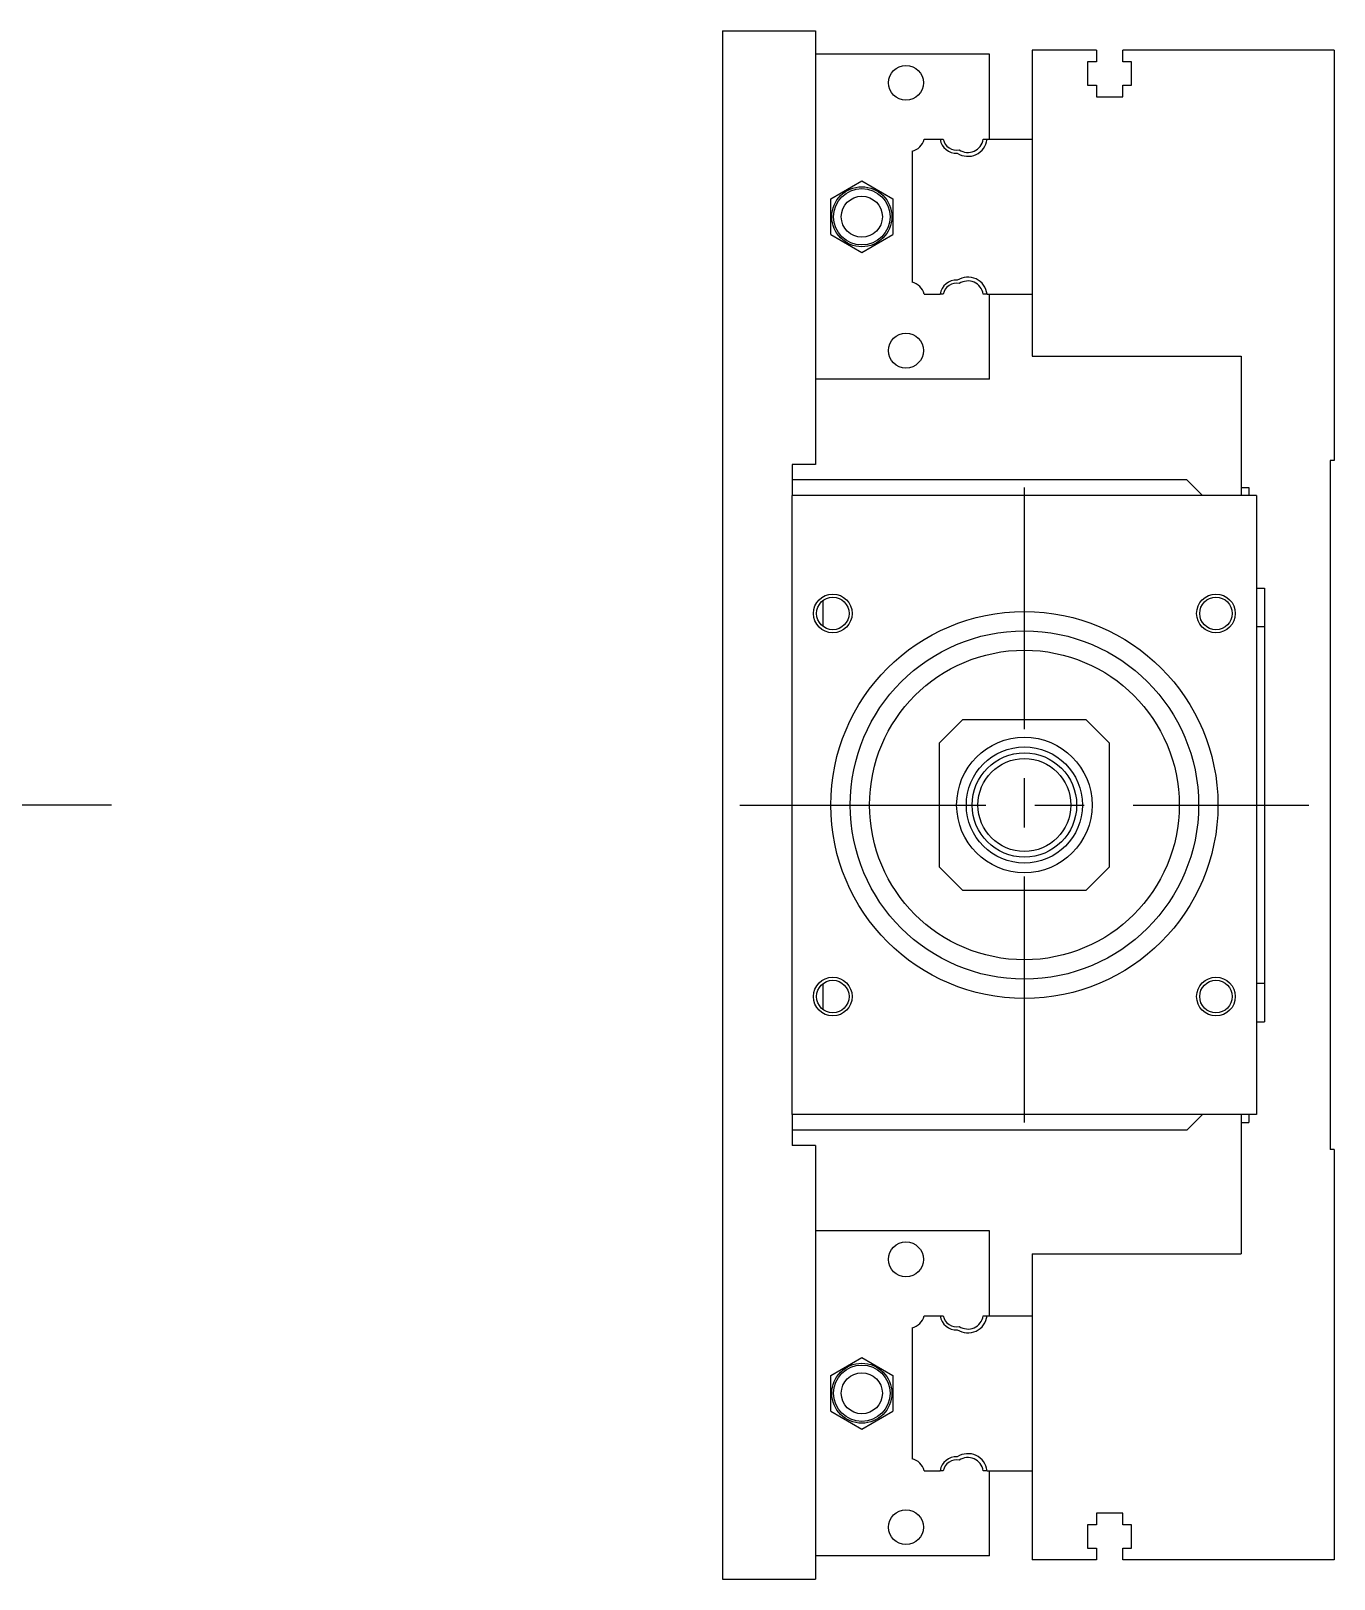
# Model space of a CAD drawing. Header units: millimetres. Extents: x -20 to 986, y -279 to 102.
# Drawn here: x 817.5 to 985.9, y -100 to 100 of the extents above; entities that cross this region are included whole.
import ezdxf

# ---------------------------------------------------------------- set-up
doc = ezdxf.new("R2010")
doc.units = ezdxf.units.MM
doc.linetypes.add('CENTER', pattern=[50.8, 31.75, -6.35, 6.35, -6.35])
doc.layers.add('CENTER', color=1, linetype='CENTER')

msp = doc.modelspace()

# ---------------------------------------------------------------- linework, layer by layer
at = {"color": 7, "linetype": 'Continuous', "lineweight": -3}
for p, q in [((906.86, 100), (918.86, 100)), ((906.86, 100), (906.86, -100)), ((918.86, 100), (918.86, 44)), ((941.36, 97), (918.86, 97)), ((941.36, 86), (941.36, 97)), ((946.86, 97.5), (946.86, 86)), ((955.16, 97.5), (946.86, 97.5)), ((955.16, 96), (954.01, 96)), ((954.01, 96), (954.01, 93)), ((955.16, 97.5), (955.16, 96)), ((958.56, 96), (958.56, 97.5)), ((985.86, 97.5), (958.56, 97.5)), ((959.71, 96), (958.56, 96)), ((959.71, 93), (959.71, 96)), ((985.86, 97.5), (985.86, 44.5)), ((954.01, 93), (955.16, 93)), ((955.16, 93), (955.16, 91.5)), ((958.56, 91.5), (958.56, 93)), ((958.56, 93), (959.71, 93)), ((955.16, 91.5), (958.56, 91.5)), ((932.899608, 86), (934.98154, 86)), ((934.98154, 86), (935.38668, 86)), ((940.537372, 86), (941.041934, 86)), ((941.041934, 86), (946.86, 86)), ((946.86, 86), (946.86, 66)), ((946.86, 86), (946.86, 66)), ((931.36, 84.460392), (931.36, 67.539608)), ((920.860002, 78.309401), (924.860002, 80.618802)), ((924.860002, 80.618802), (928.860002, 78.309401)), ((920.860002, 73.690599), (920.860002, 78.309401)), ((928.860002, 78.309401), (928.860002, 73.690599)), ((920.860002, 73.690599), (924.860002, 71.381198)), ((924.860002, 71.381198), (928.860002, 73.690599)), ((932.899608, 66), (934.98154, 66)), ((935.38668, 66), (934.98154, 66)), ((941.041934, 66), (940.537372, 66)), ((941.041934, 66), (946.86, 66)), ((941.36, 55), (941.36, 66)), ((946.86, 66), (946.86, 58)), ((946.86, 58), (973.86, 58)), ((973.86, 58), (973.86, 41)), ((941.36, 55), (918.86, 55)), ((918.86, 44), (915.86, 44)), ((915.86, 44), (915.86, 40)), ((985.86, 44.5), (985.36, 44.5)), ((985.36, 44.5), (985.36, -44.5)), ((966.86, 42), (915.86, 42)), ((968.86, 40), (966.86, 42)), ((915.86, -40), (915.86, 40)), ((975.86, 40), (915.86, 40)), ((973.86, 41), (974.86, 41)), ((973.86, 41), (973.86, 40)), ((974.86, 41), (974.86, 40)), ((975.86, 40), (975.86, -40)), ((975.86, 28), (976.86, 28)), ((976.86, 28), (976.86, -28)), ((919.86, 23.06222), (919.86, 26.435254)), ((976.86, 23), (975.86, 23)), ((937.86, 11), (934.86, 8)), ((953.86, 11), (937.86, 11)), ((956.86, 8), (953.86, 11)), ((934.86, 8), (934.86, -8)), ((956.86, -8), (956.86, 8)), ((934.86, -8), (937.86, -11)), ((953.86, -11), (956.86, -8)), ((937.86, -11), (953.86, -11)), ((919.86, -26.435254), (919.86, -23.06222)), ((975.86, -23), (976.86, -23)), ((975.86, -28), (976.86, -28)), ((915.86, -40), (915.86, -44)), ((975.86, -40), (915.86, -40)), ((966.86, -42), (968.86, -40)), ((973.86, -40), (973.86, -41)), ((974.86, -40), (974.86, -41)), ((966.86, -42), (915.86, -42)), ((973.86, -41), (973.86, -58)), ((973.86, -41), (974.86, -41)), ((918.86, -44), (915.86, -44)), ((918.86, -44), (918.86, -100)), ((985.86, -44.5), (985.36, -44.5)), ((985.86, -44.5), (985.86, -97.5)), ((941.36, -55), (918.86, -55)), ((941.36, -66), (941.36, -55)), ((946.86, -58), (946.86, -66)), ((946.86, -58), (973.86, -58)), ((931.36, -67.539608), (931.36, -84.460392)), ((932.899608, -66), (934.98154, -66)), ((934.98154, -66), (935.38668, -66)), ((940.537372, -66), (941.041934, -66)), ((941.041934, -66), (946.86, -66)), ((946.86, -66), (946.86, -86)), ((946.86, -66), (946.86, -86)), ((920.860002, -73.690599), (924.860002, -71.381198)), ((924.860002, -71.381198), (928.860002, -73.690599)), ((920.860002, -78.309401), (920.860002, -73.690599)), ((928.860002, -73.690599), (928.860002, -78.309401)), ((920.860002, -78.309401), (924.860002, -80.618802)), ((924.860002, -80.618802), (928.860002, -78.309401)), ((932.899608, -86), (934.98154, -86)), ((935.38668, -86), (934.98154, -86)), ((941.041934, -86), (940.537372, -86)), ((941.041934, -86), (946.86, -86)), ((941.36, -97), (941.36, -86)), ((946.86, -86), (946.86, -97.5)), ((958.56, -91.5), (955.16, -91.5)), ((955.16, -91.5), (955.16, -93)), ((958.56, -93), (958.56, -91.5)), ((955.16, -93), (954.01, -93)), ((954.01, -93), (954.01, -96)), ((959.71, -93), (958.56, -93)), ((959.71, -96), (959.71, -93)), ((941.36, -97), (918.86, -97)), ((955.16, -97.5), (946.86, -97.5)), ((954.01, -96), (955.16, -96)), ((955.16, -96), (955.16, -97.5)), ((958.56, -97.5), (958.56, -96)), ((958.56, -96), (959.71, -96)), ((985.86, -97.5), (958.56, -97.5)), ((906.86, -100), (918.86, -100))]:
    msp.add_line(p, q, dxfattribs=at)
for centre, radius in [((930.560002, 93.300001), 2.25), ((924.860002, 76), 3.875), ((924.860002, 76), 3.643013), ((924.860002, 76), 2.65), ((930.560002, 58.699999), 2.25), ((921.111262, 24.748738), 2.1), ((970.608738, 24.748738), 2.1), ((945.86, 0), 25), ((945.86, 0), 22.5), ((945.86, 0), 20), ((945.86, 0), 8.75), ((945.86, 0), 7.5), ((945.86, 0), 6.75), ((945.86, 0), 6), ((921.111262, -24.748738), 2.1), ((970.608738, -24.748738), 2.1), ((930.560002, -58.699999), 2.25), ((924.860002, -76), 3.875), ((924.860002, -76), 3.643013), ((924.860002, -76), 2.65), ((930.560002, -93.300001), 2.25)]:
    msp.add_circle(centre, radius, dxfattribs=at)
at = {"color": 3, "linetype": 'Continuous', "lineweight": -2}
for centre in [(921.111262, 24.748738), (970.608738, 24.748738), (921.111262, -24.748738), (970.608738, -24.748738)]:
    msp.add_circle(centre, 2.5, dxfattribs=at)
at = {"color": 7, "linetype": 'Continuous', "lineweight": -3}
for centre, radius, start, end in [((930.86, 86.5), 2.1, 283.774147, 346.225853), ((937.06, 86.3), 2.1, 188.213211, 273.73141), ((937.06, 86.3), 1.7, 190.164249, 282.916417), ((938.56, 86.3), 2.5, 236.952555, 353.107897), ((938.56, 86.3), 2, 235.944202, 351.373073), ((938.56, 65.7), 2.5, 6.892103, 123.047445), ((930.86, 65.5), 2.1, 13.774147, 76.225853), ((937.06, 65.7), 2.1, 86.26859, 171.786789), ((937.06, 65.7), 1.7, 77.083583, 169.835751), ((938.56, 65.7), 2, 8.626927, 124.055798), ((930.86, -65.5), 2.1, 283.774147, 346.225853), ((937.06, -65.7), 2.1, 188.213211, 273.73141), ((937.06, -65.7), 1.7, 190.164249, 282.916417), ((938.56, -65.7), 2.5, 236.952555, 353.107897), ((938.56, -65.7), 2, 235.944202, 351.373073), ((938.56, -86.3), 2.5, 6.892103, 123.047445), ((930.86, -86.5), 2.1, 13.774147, 76.225853), ((937.06, -86.3), 2.1, 86.26859, 171.786789), ((937.06, -86.3), 1.7, 77.083583, 169.835751), ((938.56, -86.3), 2, 8.626927, 124.055798)]:
    msp.add_arc(centre, radius, start, end, dxfattribs=at)
at = {"layer": 'CENTER', "color": 1, "linetype": 'CENTER', "lineweight": -3}
for p, q in [((945.86, -41), (945.86, 41)), ((827.945, 0), (-20, 0)), ((909.11, 0), (982.61, 0))]:
    msp.add_line(p, q, dxfattribs=at)

doc.saveas('drawing.dxf')
